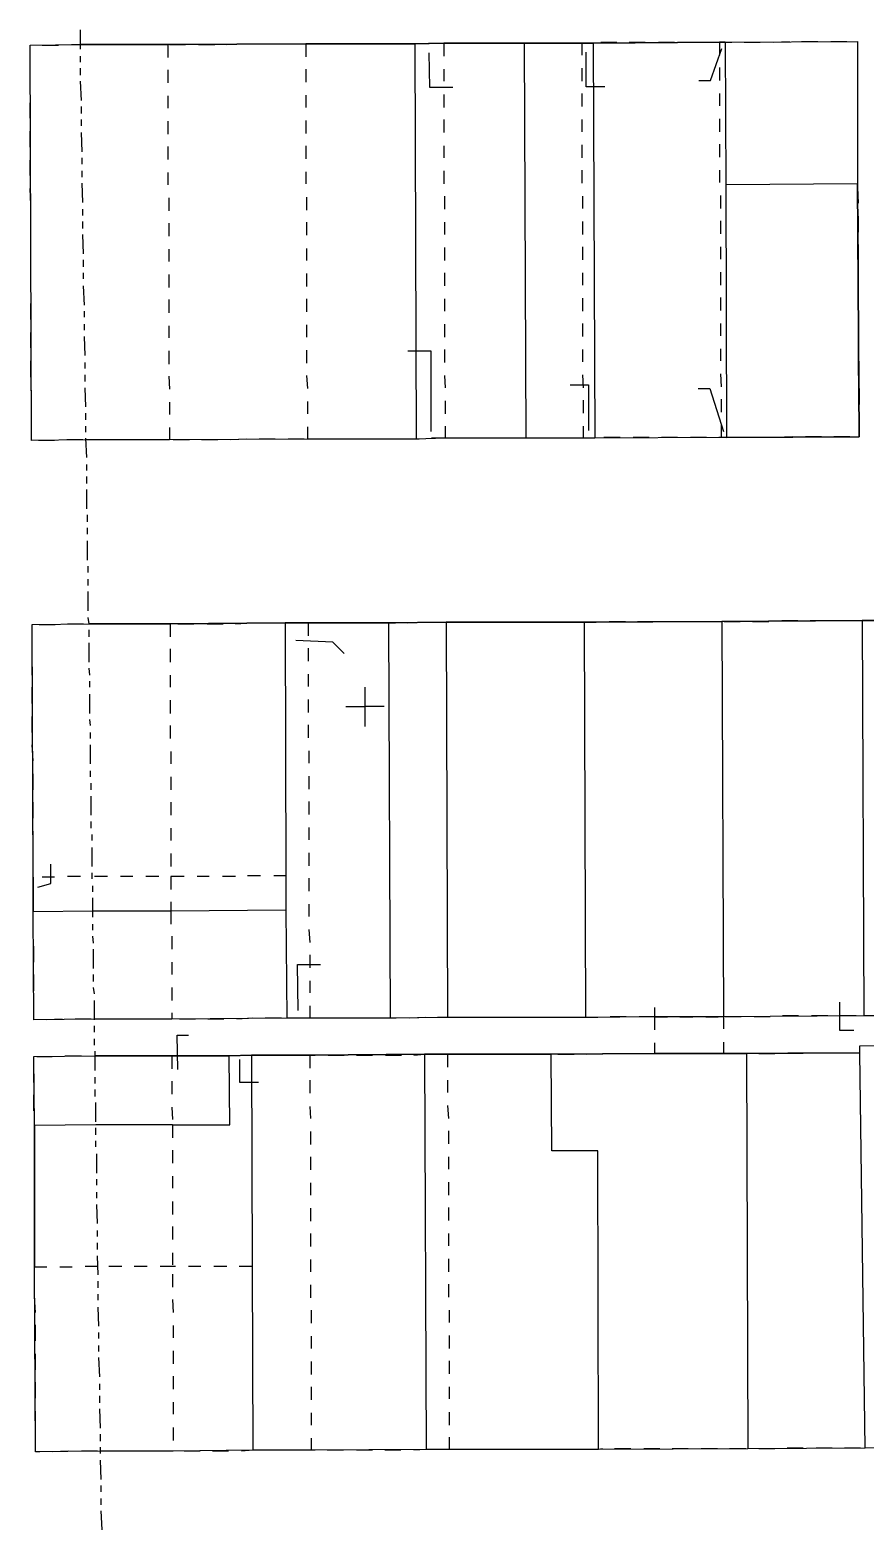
# Model space of a CAD drawing. Extents: x -8 to 2448, y 177 to 3185.
# Drawn here: x 254.4 to 516.3, y 1533.4 to 2003.3 of the extents above; entities that cross this region are included whole.
import ezdxf

# ---------------------------------------------------------------- set-up
doc = ezdxf.new("R2010")
doc.units = 0
doc.layers.add('Cadastral_Map', color=7, linetype='CONTINUOUS')

msp = doc.modelspace()

# ---------------------------------------------------------------- linework, layer by layer
at = {"layer": 'Cadastral_Map', "color": 1}
for points in [[(270.24589, 1997.2907), (270.24589, 2003.2908)], [(270.24589, 1993.2107), (270.24589, 1995.1307)], [(270.24589, 1989.1307), (270.24589, 1991.2907)], [(270.4859, 1981.2106), (270.24589, 1987.2107)], [(270.4859, 1977.1306), (270.4859, 1979.2906)], [(270.4859, 1973.2906), (270.4859, 1975.2106)], [(270.7259, 1965.1306), (270.4859, 1971.1306)], [(270.7259, 1961.2905), (270.7259, 1963.2105)], [(270.7259, 1957.2105), (270.7259, 1959.1305)], [(270.96591, 1949.2905), (270.7259, 1955.2905)], [(270.96591, 1945.2104), (270.96591, 1947.1304)], [(270.96591, 1941.1304), (270.96591, 1943.2904)], [(271.20591, 1933.2104), (270.96591, 1939.2104)], [(271.20591, 1929.1304), (271.20591, 1931.2904)], [(271.20591, 1925.2903), (271.20591, 1927.2103)], [(271.44592, 1917.1303), (271.20591, 1923.1303)], [(271.44592, 1913.2903), (271.44592, 1915.2103)], [(271.44592, 1909.2103), (271.44592, 1911.1303)], [(271.68592, 1901.2902), (271.44592, 1907.2902)], [(271.68592, 1897.2102), (271.68592, 1899.1302)], [(271.68592, 1893.1302), (271.68592, 1895.2902)], [(271.92593, 1885.2101), (271.68592, 1891.2102)], [(271.92593, 1881.1301), (271.92593, 1883.2901)], [(271.92593, 1877.2901), (271.92593, 1879.2101)], [(272.16593, 1869.37), (271.92593, 1875.3701)], [(272.16593, 1865.29), (272.16593, 1867.21)], [(272.16593, 1861.21), (272.16593, 1863.37)], [(272.16593, 1853.29), (272.16593, 1859.29)], [(272.40594, 1849.2099), (272.40594, 1851.3699)], [(272.40594, 1845.3699), (272.40594, 1847.2899)], [(272.40594, 1837.2099), (272.40594, 1843.2099)], [(272.64594, 1833.3698), (272.64594, 1835.2899)], [(272.64594, 1829.2898), (272.64594, 1831.2098)], [(272.64594, 1821.3698), (272.64594, 1827.3698)], [(272.88595, 1817.2898), (272.64594, 1819.2098)], [(272.88595, 1813.2097), (272.88595, 1815.3697)], [(272.88595, 1805.2897), (272.88595, 1811.2897)], [(273.12595, 1801.2097), (272.88595, 1803.3697)], [(273.12595, 1797.3697), (273.12595, 1799.2897)], [(273.12595, 1789.2096), (273.12595, 1795.2096)], [(273.36596, 1785.3696), (273.12595, 1787.2896)], [(273.36596, 1781.2896), (273.36596, 1783.2096)], [(273.36596, 1773.3695), (273.36596, 1779.3696)], [(273.36596, 1769.2895), (273.36596, 1771.2095)], [(273.60596, 1765.2095), (273.60596, 1767.3695)], [(273.60596, 1757.2894), (273.60596, 1763.2895)], [(273.60596, 1753.2094), (273.60596, 1755.3694)], [(273.84597, 1749.3694), (273.84597, 1751.2894)], [(273.84597, 1741.2094), (273.84597, 1747.2094)], [(273.84597, 1737.3693), (273.84597, 1739.2893)], [(274.08597, 1733.2893), (274.08597, 1735.2093)], [(274.08597, 1725.3693), (274.08597, 1731.3693)], [(274.08597, 1721.2892), (274.08597, 1723.2093)], [(274.32598, 1717.2092), (274.08597, 1719.3692)], [(274.32598, 1709.2892), (274.32598, 1715.2892)], [(274.32598, 1705.2092), (274.32598, 1707.3692)], [(274.56598, 1701.3691), (274.32598, 1703.2891)], [(274.56598, 1693.2091), (274.56598, 1699.2091)], [(274.56598, 1689.3691), (274.56598, 1691.2891)], [(274.56598, 1685.2891), (274.56598, 1687.2091)], [(274.80599, 1677.369), (274.80599, 1683.369)], [(274.80599, 1673.289), (274.80599, 1675.209)], [(274.80599, 1669.209), (274.80599, 1671.369)], [(275.046, 1661.2889), (275.046, 1667.289)], [(275.046, 1657.2089), (275.046, 1659.3689)], [(275.046, 1653.3689), (275.046, 1655.2889)], [(275.286, 1645.2088), (275.286, 1651.2089)], [(275.286, 1641.3688), (275.286, 1643.2888)], [(275.286, 1637.2888), (275.286, 1639.2088)], [(275.52601, 1629.3688), (275.286, 1635.3688)], [(275.52601, 1625.2887), (275.52601, 1627.2087)], [(275.52601, 1621.2087), (275.52601, 1623.3687)], [(275.76601, 1613.2887), (275.52601, 1619.2887)], [(275.76601, 1609.2086), (275.76601, 1611.3687)], [(275.76601, 1605.3686), (275.76601, 1607.2886)], [(276.00602, 1597.2086), (275.76601, 1603.2086)], [(276.00602, 1593.3686), (276.00602, 1595.2886)], [(276.00602, 1589.2885), (276.00602, 1591.2085)], [(276.24602, 1581.3685), (276.00602, 1587.3685)], [(276.24602, 1577.2885), (276.24602, 1579.2085)], [(276.24602, 1573.2084), (276.24602, 1575.3685)], [(276.48603, 1565.2884), (276.24602, 1571.2884)], [(276.48603, 1561.2084), (276.48603, 1563.3684)], [(276.48603, 1557.3684), (276.48603, 1559.2884)], [(276.72603, 1549.2083), (276.48603, 1555.2084)], [(276.72603, 1545.3683), (276.72603, 1547.2883)], [(276.72603, 1541.2883), (276.72603, 1543.2083)], [(276.96604, 1533.3682), (276.72603, 1539.3683)]]:
    msp.add_lwpolyline(points, dxfattribs=at)
at = {"layer": 'Cadastral_Map', "color": 7}
for points in [[(271.92593, 1874.8901), (254.88556, 1874.6501), (254.40555, 1998.4907), (270.24589, 1998.7307)], [(271.92593, 1874.8901), (254.88556, 1874.6501), (254.40555, 1998.4907), (270.24589, 1998.7307)], [(270.24589, 1998.7307), (297.60649, 1998.7307), (340.80743, 1998.9707), (374.88817, 1998.9707), (384.00837, 1999.2107), (409.20892, 1999.2107), (427.20931, 1999.2107), (430.80939, 1999.2107), (470.41025, 1999.4507), (472.09029, 1999.4507), (513.6112, 1999.6907), (513.6112, 1955.0505), (514.09121, 1875.8501), (472.5703, 1875.6101), (470.89026, 1875.6101), (431.2894, 1875.3701), (427.68932, 1875.3701), (409.68893, 1875.3701), (384.48838, 1875.3701), (375.36818, 1875.1301), (341.28744, 1875.1301), (298.0865, 1874.8901), (271.92593, 1874.8901)], [(297.60649, 1998.7307), (270.24589, 1998.7307)], [(340.80743, 1998.9707), (297.60649, 1998.7307)], [(297.60649, 1998.7307), (297.60649, 1994.6507)], [(374.88817, 1998.9707), (340.80743, 1998.9707)], [(340.80743, 1998.9707), (340.80743, 1994.8907)], [(384.00837, 1999.2107), (374.88817, 1998.9707)], [(374.88817, 1998.9707), (375.36818, 1875.1301)], [(384.00837, 1999.2107), (384.00837, 1995.1307)], [(409.20892, 1999.2107), (384.00837, 1999.2107)], [(409.20892, 1999.2107), (409.68893, 1875.3701)], [(427.20931, 1999.2107), (409.20892, 1999.2107)], [(470.41025, 1999.4507), (430.80939, 1999.2107), (427.20931, 1999.2107)], [(427.20931, 1999.2107), (427.20931, 1995.3707)], [(430.80939, 1999.2107), (431.2894, 1875.3701)], [(463.93011, 1987.4507), (467.53019, 1987.4507), (471.13027, 1997.5307)], [(472.09029, 1999.4507), (470.41025, 1999.4507)], [(470.41025, 1999.4507), (470.41025, 1995.3707)], [(472.09029, 1999.4507), (513.6112, 1999.6907), (513.6112, 1955.0505)], [(472.09029, 1999.4507), (472.3303, 1954.8105)], [(386.88843, 1985.2907), (379.68828, 1985.2907), (379.44827, 1996.0907)], [(434.40947, 1985.5307), (428.64934, 1985.5307), (428.64934, 1996.3307)], [(297.60649, 1990.8107), (297.60649, 1986.7307)], [(340.80743, 1991.0507), (340.80743, 1986.9707)], [(384.00837, 1991.0507), (384.00837, 1987.2107)], [(427.20931, 1991.2907), (427.20931, 1987.2107)], [(470.41025, 1991.5307), (470.41025, 1987.4507)], [(384.00837, 1983.1306), (384.00837, 1979.0506)], [(427.20931, 1983.3707), (427.20931, 1979.2906)], [(470.41025, 1983.3707), (470.41025, 1979.5306)], [(297.60649, 1982.6506), (297.60649, 1978.8106)], [(340.80743, 1982.8906), (340.80743, 1979.0506)], [(297.60649, 1974.7306), (297.60649, 1970.6506)], [(340.80743, 1974.9706), (340.80743, 1970.8906)], [(384.00837, 1975.2106), (384.00837, 1971.1306)], [(427.20931, 1975.2106), (427.20931, 1971.3706)], [(470.41025, 1975.4506), (470.41025, 1971.3706)], [(297.60649, 1966.8106), (297.60649, 1962.7305)], [(340.80743, 1967.0506), (340.80743, 1962.9705)], [(384.00837, 1967.0506), (384.00837, 1963.2105)], [(427.20931, 1967.2906), (427.20931, 1963.2105)], [(470.41025, 1967.5306), (470.41025, 1963.4505)], [(297.60649, 1958.6505), (297.60649, 1954.8105)], [(340.80743, 1958.8905), (340.80743, 1955.0505)], [(384.00837, 1959.1305), (384.00837, 1955.0505)], [(427.20931, 1959.3705), (427.20931, 1955.2905)], [(470.41025, 1959.3705), (470.41025, 1955.5305)], [(513.6112, 1955.0505), (472.3303, 1954.8105)], [(472.5703, 1875.6101), (514.09121, 1875.8501), (513.6112, 1955.0505)], [(297.84649, 1950.7305), (297.84649, 1946.6504)], [(341.04743, 1950.9705), (341.04743, 1946.8904)], [(384.24838, 1951.2105), (384.24838, 1947.1304)], [(427.44932, 1951.2105), (427.44932, 1947.3704)], [(470.65026, 1951.4505), (470.65026, 1947.3704)], [(472.3303, 1954.8105), (472.5703, 1875.6101)], [(297.84649, 1942.8104), (297.84649, 1938.7304)], [(341.04743, 1943.0504), (341.04743, 1938.9704)], [(384.24838, 1943.0504), (384.24838, 1939.2104)], [(427.44932, 1943.2904), (427.44932, 1939.2104)], [(470.65026, 1943.5304), (470.65026, 1939.4504)], [(297.84649, 1934.6504), (297.84649, 1930.8104)], [(341.04743, 1934.8904), (341.04743, 1931.0504)], [(384.24838, 1935.1304), (384.24838, 1931.0504)], [(427.44932, 1935.3704), (427.44932, 1931.2904)], [(470.65026, 1935.3704), (470.65026, 1931.5304)], [(297.84649, 1926.7303), (297.84649, 1922.6503)], [(341.04743, 1926.9703), (341.04743, 1922.8903)], [(384.24838, 1927.2103), (384.24838, 1923.1303)], [(427.44932, 1927.2103), (427.44932, 1923.3703)], [(470.65026, 1927.4504), (470.65026, 1923.3703)], [(297.84649, 1918.8103), (297.84649, 1914.7303)], [(341.04743, 1919.0503), (341.04743, 1914.9703)], [(384.24838, 1919.0503), (384.24838, 1915.2103)], [(427.44932, 1919.2903), (427.44932, 1915.2103)], [(470.65026, 1919.5303), (470.65026, 1915.4503)], [(297.84649, 1910.6503), (297.84649, 1906.8102)], [(341.04743, 1910.8903), (341.04743, 1907.0502)], [(384.24838, 1911.1303), (384.24838, 1907.0502)], [(427.44932, 1911.3703), (427.44932, 1907.2902)], [(470.65026, 1911.3703), (470.65026, 1907.5302)], [(384.24838, 1903.2102), (384.24838, 1899.1302)], [(427.44932, 1903.2102), (427.44932, 1899.3702)], [(470.65026, 1903.4502), (470.65026, 1899.6102)], [(297.84649, 1902.7302), (297.84649, 1898.6502)], [(341.04743, 1902.9702), (341.04743, 1898.8902)], [(372.72812, 1902.7302), (379.92828, 1902.7302), (379.92828, 1877.5301)], [(297.84649, 1894.8102), (298.0865, 1890.7302)], [(341.04743, 1895.0502), (341.28744, 1890.9702)], [(384.24838, 1895.0502), (384.48838, 1891.2102)], [(427.44932, 1895.2902), (427.68932, 1891.2102)], [(470.65026, 1895.5302), (470.89026, 1891.4502)], [(423.60923, 1892.1702), (429.36936, 1892.1702), (429.36936, 1877.7701)], [(463.69011, 1890.9702), (467.29019, 1890.9702), (471.61028, 1877.5301)], [(298.0865, 1886.6501), (298.0865, 1882.8101)], [(341.28744, 1886.8901), (341.28744, 1883.0501)], [(384.48838, 1887.1301), (384.48838, 1883.0501)], [(427.68932, 1887.3701), (427.68932, 1883.2901)], [(470.89026, 1887.6101), (470.89026, 1883.5301)], [(298.0865, 1878.7301), (298.0865, 1874.8901), (271.92593, 1874.8901)], [(341.28744, 1875.1301), (298.0865, 1874.8901)], [(341.28744, 1878.9701), (341.28744, 1875.1301)], [(375.36818, 1875.1301), (341.28744, 1875.1301)], [(384.48838, 1875.3701), (375.36818, 1875.1301)], [(384.48838, 1879.2101), (384.48838, 1875.3701)], [(427.68932, 1875.3701), (409.68893, 1875.3701), (384.48838, 1875.3701)], [(427.68932, 1879.2101), (427.68932, 1875.3701)], [(431.2894, 1875.3701), (427.68932, 1875.3701)], [(470.89026, 1875.6101), (431.2894, 1875.3701)], [(470.89026, 1879.4501), (470.89026, 1875.6101)], [(472.5703, 1875.6101), (470.89026, 1875.6101)], [(255.36557, 1737.8493), (255.12556, 1817.0498), (272.88595, 1817.2898)], [(274.56598, 1693.4491), (255.60557, 1693.2091), (255.36557, 1727.0493), (255.36557, 1737.8493), (255.12556, 1817.0498), (272.88595, 1817.2898)], [(272.88595, 1817.2898), (298.3265, 1817.2898), (334.32729, 1817.5298), (341.52744, 1817.5298), (366.72799, 1817.5298), (384.72839, 1817.7698), (427.92933, 1817.7698), (471.13027, 1818.0098), (515.05123, 1818.2498), (543.85185, 1818.2498)], [(298.3265, 1817.2898), (272.88595, 1817.2898)], [(334.32729, 1817.5298), (298.3265, 1817.2898)], [(298.3265, 1817.2898), (298.3265, 1813.2097)], [(341.52744, 1817.5298), (334.32729, 1817.5298)], [(334.32729, 1817.5298), (334.56729, 1738.3293)], [(341.52744, 1817.5298), (341.52744, 1813.4497)], [(366.72799, 1817.5298), (341.52744, 1817.5298)], [(384.72839, 1817.7698), (366.72799, 1817.5298)], [(366.72799, 1817.5298), (367.208, 1693.6891)], [(384.72839, 1817.7698), (385.2084, 1693.9291)], [(427.92933, 1817.7698), (384.72839, 1817.7698)], [(427.92933, 1817.7698), (428.40934, 1693.9291), (385.2084, 1693.9291)], [(543.85185, 1818.2498), (515.05123, 1818.2498), (471.13027, 1818.0098), (427.92933, 1817.7698)], [(471.13027, 1818.0098), (471.61028, 1694.1691)], [(515.05123, 1818.2498), (515.53124, 1694.4091)], [(298.3265, 1809.3697), (298.3265, 1805.2897)], [(352.80769, 1807.9297), (349.20761, 1811.5297), (337.68736, 1812.0097)], [(341.52744, 1809.6097), (341.52744, 1805.5297)], [(298.3265, 1801.2097), (298.3265, 1797.3697)], [(341.52744, 1801.4497), (341.52744, 1797.6097)], [(359.28783, 1797.3697), (359.28783, 1785.1296)], [(298.3265, 1793.2896), (298.3265, 1789.2096)], [(341.52744, 1793.5296), (341.52744, 1789.4496)], [(353.2877, 1791.3696), (359.28783, 1791.3696)], [(365.28796, 1791.3696), (359.28783, 1791.3696)], [(298.3265, 1785.3696), (298.3265, 1781.2896)], [(341.52744, 1785.6096), (341.52744, 1781.5296)], [(298.56651, 1777.2095), (298.56651, 1773.3695)], [(341.76745, 1777.4495), (341.76745, 1773.6095)], [(298.56651, 1769.2895), (298.56651, 1765.2095)], [(341.76745, 1769.5295), (341.76745, 1765.4495)], [(298.56651, 1761.3695), (298.56651, 1757.2894)], [(341.76745, 1761.6095), (341.76745, 1757.5294)], [(298.56651, 1753.2094), (298.56651, 1749.3694)], [(341.76745, 1753.4494), (341.76745, 1749.6094)], [(298.56651, 1745.2894), (298.56651, 1741.2094)], [(341.76745, 1745.5294), (341.76745, 1741.4494)], [(256.8056, 1734.7293), (260.88569, 1735.9293), (260.88569, 1741.9294)], [(255.36557, 1737.8493), (255.36557, 1727.0493)], [(262.08571, 1737.8493), (258.24563, 1737.8493)], [(270.24589, 1738.0893), (266.1658, 1738.0893)], [(278.64607, 1738.0893), (274.56598, 1738.0893)], [(286.56625, 1738.0893), (282.72616, 1738.0893)], [(294.72642, 1738.0893), (290.64634, 1738.0893)], [(298.56651, 1738.0893), (298.56651, 1734.0093)], [(302.6466, 1738.0893), (298.56651, 1738.0893)], [(310.56677, 1738.0893), (306.72669, 1738.0893)], [(318.72695, 1738.0893), (314.64686, 1738.0893)], [(326.64712, 1738.3293), (322.56703, 1738.3293)], [(334.56729, 1738.3293), (330.72721, 1738.3293)], [(334.56729, 1738.3293), (334.56729, 1727.5293)], [(341.76745, 1737.6093), (341.76745, 1733.5293)], [(298.56651, 1730.1693), (298.56651, 1727.2893)], [(341.76745, 1729.4493), (341.76745, 1725.6093)], [(274.08597, 1727.2893), (255.36557, 1727.0493)], [(274.56598, 1693.4491), (255.60557, 1693.2091), (255.36557, 1727.0493)], [(298.56651, 1727.2893), (274.08597, 1727.2893)], [(334.56729, 1727.5293), (298.56651, 1727.2893)], [(298.56651, 1727.2893), (298.56651, 1723.2093)], [(334.56729, 1727.5293), (334.8073, 1693.6891)], [(341.76745, 1721.5292), (342.00745, 1717.4492)], [(298.80651, 1719.3692), (298.80651, 1715.2892)], [(298.80651, 1711.2092), (298.80651, 1707.3692)], [(342.00745, 1713.6092), (342.00745, 1709.5292)], [(338.40738, 1696.0891), (338.16737, 1710.4892), (345.36753, 1710.4892)], [(298.80651, 1703.2891), (298.80651, 1699.2091)], [(342.00745, 1705.4492), (342.00745, 1701.6091)], [(342.00745, 1697.5291), (342.00745, 1693.6891), (334.8073, 1693.6891)], [(450.00981, 1697.0491), (450.00981, 1694.1691)], [(512.41117, 1689.8491), (508.09107, 1689.8491), (508.09107, 1698.7291)], [(544.33186, 1694.4091), (515.53124, 1694.4091), (471.61028, 1694.1691), (450.00981, 1694.1691), (428.40934, 1693.9291), (385.2084, 1693.9291), (367.208, 1693.6891), (342.00745, 1693.6891), (334.8073, 1693.6891), (298.80651, 1693.4491), (274.56598, 1693.4491)], [(298.80651, 1693.4491), (274.56598, 1693.4491)], [(298.80651, 1695.3691), (298.80651, 1693.4491)], [(334.8073, 1693.6891), (298.80651, 1693.4491)], [(367.208, 1693.6891), (342.00745, 1693.6891)], [(385.2084, 1693.9291), (367.208, 1693.6891)], [(450.00981, 1694.1691), (428.40934, 1693.9291)], [(450.00981, 1694.1691), (454.0899, 1694.1691)], [(450.00981, 1694.1691), (450.00981, 1690.0891)], [(457.92998, 1694.1691), (462.01007, 1694.1691)], [(466.09016, 1694.1691), (469.93024, 1694.1691)], [(515.53124, 1694.4091), (471.61028, 1694.1691)], [(471.61028, 1694.1691), (471.61028, 1690.3291)], [(544.33186, 1694.4091), (515.53124, 1694.4091)], [(300.72656, 1677.609), (300.48655, 1688.4091), (304.08663, 1688.4091)], [(274.80599, 1681.929), (298.80651, 1681.929), (316.80691, 1681.929), (323.76706, 1682.169), (342.00745, 1682.169), (378.00824, 1682.409), (385.2084, 1682.409), (417.6091, 1682.409), (450.00981, 1682.649), (471.61028, 1682.649), (478.81044, 1682.649), (514.33121, 1682.889), (514.33121, 1685.049), (600.9731, 1685.2891)], [(378.00824, 1682.409), (342.00745, 1682.169)], [(385.2084, 1682.409), (378.00824, 1682.409)], [(378.00824, 1682.409), (378.48825, 1558.5684)], [(385.2084, 1682.409), (385.2084, 1678.329)], [(417.6091, 1682.409), (385.2084, 1682.409)], [(450.00981, 1682.649), (417.6091, 1682.409)], [(432.48943, 1558.5684), (432.24942, 1652.1689), (417.84911, 1652.1689), (417.6091, 1682.409)], [(450.00981, 1686.0091), (450.00981, 1682.649)], [(471.61028, 1682.649), (450.00981, 1682.649)], [(471.61028, 1686.2491), (471.61028, 1682.649)], [(514.33121, 1682.889), (478.81044, 1682.649), (471.61028, 1682.649)], [(478.81044, 1682.649), (479.29045, 1558.8084)], [(514.33121, 1682.889), (514.33121, 1685.049), (600.9731, 1685.2891)], [(516.01125, 1559.0484), (514.33121, 1682.889)], [(255.84558, 1660.0889), (255.60557, 1681.689), (274.80599, 1681.929)], [(276.48603, 1558.0884), (256.08558, 1557.8484), (255.84558, 1615.6887), (255.84558, 1660.0889), (255.60557, 1681.689), (274.80599, 1681.929)], [(298.80651, 1681.929), (274.80599, 1681.929)], [(342.00745, 1682.169), (323.76706, 1682.169), (316.80691, 1681.929), (298.80651, 1681.929)], [(298.80651, 1681.929), (298.80651, 1677.849)], [(299.04652, 1660.3289), (317.04691, 1660.3289), (316.80691, 1681.929)], [(325.9271, 1673.529), (320.16698, 1673.529), (320.16698, 1680.729)], [(323.76706, 1682.169), (324.00706, 1615.9287)], [(342.00745, 1682.169), (342.00745, 1678.089)], [(298.80651, 1674.009), (298.80651, 1669.929)], [(342.00745, 1674.249), (342.00745, 1670.169)], [(385.2084, 1674.249), (385.2084, 1670.409)], [(298.80651, 1665.8489), (299.04652, 1662.0089)], [(342.00745, 1666.0889), (342.24746, 1662.2489)], [(385.2084, 1666.3289), (385.4484, 1662.2489)], [(275.046, 1660.3289), (255.84558, 1660.0889)], [(255.84558, 1660.0889), (255.84558, 1615.6887)], [(299.04652, 1660.3289), (275.046, 1660.3289)], [(299.04652, 1660.3289), (299.04652, 1656.2489)], [(342.24746, 1658.1689), (342.24746, 1654.0889)], [(385.4484, 1658.4089), (385.4484, 1654.3289)], [(299.04652, 1652.4089), (299.04652, 1648.3289)], [(342.24746, 1650.2489), (342.24746, 1646.1688)], [(385.4484, 1650.2489), (385.4484, 1646.4088)], [(299.04652, 1644.2488), (299.04652, 1640.4088)], [(342.24746, 1642.0888), (342.24746, 1638.2488)], [(385.4484, 1642.3288), (385.4484, 1638.2488)], [(299.04652, 1636.3288), (299.04652, 1632.2488)], [(342.24746, 1634.1688), (342.24746, 1630.0888)], [(385.4484, 1634.4088), (385.4484, 1630.3288)], [(299.04652, 1628.4087), (299.04652, 1624.3287)], [(342.24746, 1626.2487), (342.24746, 1622.1687)], [(385.4484, 1626.2487), (385.4484, 1622.4087)], [(299.04652, 1620.2487), (299.04652, 1616.4087)], [(342.24746, 1618.0887), (342.24746, 1614.2487)], [(385.4484, 1618.3287), (385.4484, 1614.2487)], [(276.48603, 1558.0884), (256.08558, 1557.8484), (255.84558, 1615.6887)], [(259.68566, 1615.6887), (255.84558, 1615.6887)], [(267.60583, 1615.6887), (263.76575, 1615.6887)], [(275.76601, 1615.9287), (271.68592, 1615.9287)], [(283.20617, 1615.9287), (279.12608, 1615.9287)], [(291.12635, 1615.9287), (287.04626, 1615.9287)], [(299.04652, 1615.9287), (295.20643, 1615.9287)], [(300.00654, 1615.9287), (299.04652, 1615.9287)], [(299.04652, 1613.5287), (299.04652, 1609.4486)], [(307.92671, 1615.9287), (304.08663, 1615.9287)], [(316.08689, 1615.9287), (312.0068, 1615.9287)], [(324.00706, 1615.9287), (319.92697, 1615.9287)], [(324.00706, 1615.9287), (324.24707, 1558.3284)], [(342.24746, 1610.1686), (342.24746, 1606.0886)], [(385.4484, 1610.4086), (385.4484, 1606.3286)], [(299.04652, 1605.6086), (299.28652, 1601.5286)], [(342.48747, 1602.2486), (342.48747, 1598.1686)], [(385.68841, 1602.2486), (385.68841, 1598.4086)], [(299.28652, 1597.4486), (299.28652, 1593.6086)], [(342.48747, 1594.0886), (342.48747, 1590.2485)], [(385.68841, 1594.3286), (385.68841, 1590.2485)], [(299.28652, 1589.5285), (299.28652, 1585.4485)], [(342.48747, 1586.1685), (342.48747, 1582.0885)], [(385.68841, 1586.4085), (385.68841, 1582.3285)], [(299.28652, 1581.6085), (299.28652, 1577.5285)], [(342.48747, 1578.2485), (342.48747, 1574.1684)], [(385.68841, 1578.2485), (385.68841, 1574.4085)], [(299.28652, 1573.4485), (299.28652, 1569.6084)], [(342.48747, 1570.0884), (342.48747, 1566.2484)], [(385.68841, 1570.3284), (385.68841, 1566.2484)], [(299.28652, 1565.5284), (299.28652, 1561.4484)], [(342.48747, 1562.1684), (342.48747, 1558.3284)], [(385.68841, 1562.4084), (385.68841, 1558.5684), (378.48825, 1558.5684)], [(548.89196, 1559.2884), (516.01125, 1559.0484), (479.29045, 1558.8084), (432.48943, 1558.5684), (385.68841, 1558.5684), (378.48825, 1558.5684), (342.48747, 1558.3284), (324.24707, 1558.3284), (299.28652, 1558.0884), (276.48603, 1558.0884)], [(299.28652, 1558.0884), (276.48603, 1558.0884)], [(342.48747, 1558.3284), (324.24707, 1558.3284), (299.28652, 1558.0884)], [(378.48825, 1558.5684), (342.48747, 1558.3284)], [(432.48943, 1558.5684), (385.68841, 1558.5684)], [(479.29045, 1558.8084), (432.48943, 1558.5684)], [(516.01125, 1559.0484), (479.29045, 1558.8084)], [(548.89196, 1559.2884), (516.01125, 1559.0484)]]:
    msp.add_lwpolyline(points, dxfattribs=at)
at = {"layer": 'Cadastral_Map', "color": 2}
for points in [[(254.40555, 1993.6907), (254.40555, 1998.4907), (254.40555, 1998.4907)], [(258.24563, 1998.4907), (263.28574, 1998.4907)], [(267.36583, 1998.7307), (270.24589, 1998.7307)], [(271.20591, 1998.7307), (276.24602, 1998.7307)], [(280.08611, 1998.7307), (285.12622, 1998.7307)], [(289.2063, 1998.7307), (294.24641, 1998.7307)], [(298.0865, 1998.7307), (303.12661, 1998.7307)], [(307.2067, 1998.7307), (312.24681, 1998.7307)], [(316.08689, 1998.7307), (321.127, 1998.9707)], [(325.20709, 1998.9707), (330.2472, 1998.9707)], [(334.08728, 1998.9707), (339.12739, 1998.9707)], [(343.20748, 1998.9707), (348.24759, 1998.9707)], [(352.08767, 1998.9707), (357.12778, 1998.9707)], [(361.20787, 1998.9707), (366.24798, 1998.9707)], [(370.08807, 1998.9707), (374.88817, 1998.9707), (375.12818, 1998.9707)], [(379.20827, 1999.2107), (384.00837, 1999.2107), (384.24838, 1999.2107)], [(388.08846, 1999.2107), (393.12857, 1999.2107)], [(397.20866, 1999.2107), (402.24877, 1999.2107)], [(406.08885, 1999.2107), (409.20892, 1999.2107), (411.12896, 1999.2107)], [(415.20905, 1999.2107), (420.24916, 1999.2107)], [(424.08924, 1999.2107), (427.20931, 1999.2107), (429.12935, 1999.2107)], [(433.20944, 1999.4507), (438.24955, 1999.4507)], [(442.08964, 1999.4507), (447.12975, 1999.4507)], [(451.20984, 1999.4507), (456.24994, 1999.4507)], [(460.09003, 1999.4507), (465.13014, 1999.4507)], [(469.21023, 1999.4507), (470.41025, 1999.4507), (472.09029, 1999.4507), (474.25034, 1999.4507)], [(478.09042, 1999.4507), (483.13053, 1999.4507)], [(487.21062, 1999.4507), (492.25073, 1999.6907)], [(496.09081, 1999.6907), (501.13092, 1999.6907)], [(505.21101, 1999.6907), (510.25112, 1999.6907)], [(513.6112, 1998.9707), (513.6112, 1993.9307)], [(254.40555, 1984.5707), (254.40555, 1989.6107)], [(513.6112, 1990.0907), (513.6112, 1985.0507)], [(254.40555, 1975.6906), (254.40555, 1980.4906)], [(513.6112, 1980.9706), (513.6112, 1975.9306)], [(254.40555, 1966.5706), (254.40555, 1971.6106)], [(513.6112, 1972.0906), (513.6112, 1967.0506)], [(254.40555, 1957.6905), (254.40555, 1962.4905)], [(513.6112, 1962.9705), (513.6112, 1957.9305)], [(254.64555, 1948.5705), (254.40555, 1953.6105)], [(513.6112, 1954.0905), (513.8512, 1949.0505)], [(254.64555, 1939.6904), (254.64555, 1944.4904)], [(513.8512, 1944.9704), (513.8512, 1939.9304)], [(513.8512, 1936.0904), (513.8512, 1931.0504)], [(254.64555, 1930.5704), (254.64555, 1935.6104)], [(513.8512, 1926.9703), (513.8512, 1921.9303)], [(254.64555, 1921.6903), (254.64555, 1926.4903)], [(254.64555, 1912.5703), (254.64555, 1917.6103)], [(513.8512, 1918.0903), (513.8512, 1913.0503)], [(254.64555, 1903.6902), (254.64555, 1908.4902)], [(513.8512, 1908.9703), (513.8512, 1903.9302)], [(254.64555, 1894.5702), (254.64555, 1899.6102)], [(513.8512, 1900.0902), (513.8512, 1895.0502)], [(254.88556, 1885.6901), (254.88556, 1890.4902)], [(514.09121, 1890.9702), (514.09121, 1885.9301)], [(254.88556, 1876.5701), (254.88556, 1881.6101)], [(514.09121, 1882.0901), (514.09121, 1877.0501)], [(322.32703, 1875.1301), (317.28692, 1874.8901)], [(331.20722, 1875.1301), (326.16711, 1875.1301)], [(340.32742, 1875.1301), (335.28731, 1875.1301)], [(349.20761, 1875.1301), (344.1675, 1875.1301)], [(358.32781, 1875.1301), (353.2877, 1875.1301)], [(367.208, 1875.1301), (362.16789, 1875.1301)], [(376.3282, 1875.1301), (375.36818, 1875.1301), (371.28809, 1875.1301)], [(385.2084, 1875.3701), (384.48838, 1875.3701), (380.16829, 1875.3701)], [(394.3286, 1875.3701), (389.28849, 1875.3701)], [(403.20879, 1875.3701), (398.16868, 1875.3701)], [(412.32899, 1875.3701), (409.68893, 1875.3701), (407.28888, 1875.3701)], [(421.20918, 1875.3701), (416.16907, 1875.3701)], [(430.32938, 1875.3701), (427.68932, 1875.3701), (425.28927, 1875.3701)], [(439.20957, 1875.6101), (434.16946, 1875.6101)], [(448.32977, 1875.6101), (443.28966, 1875.6101)], [(457.20997, 1875.6101), (452.16986, 1875.6101)], [(466.33016, 1875.6101), (461.29005, 1875.6101)], [(475.21036, 1875.6101), (472.5703, 1875.6101), (470.89026, 1875.6101), (470.17025, 1875.6101)], [(484.33056, 1875.6101), (479.29045, 1875.6101)], [(493.21075, 1875.8501), (488.17064, 1875.6101)], [(502.33095, 1875.8501), (497.29084, 1875.8501)], [(511.21114, 1875.8501), (506.17103, 1875.8501)], [(262.08571, 1874.6501), (257.0456, 1874.6501)], [(270.96591, 1874.8901), (265.9258, 1874.8901)], [(277.20604, 1874.8901), (272.16593, 1874.8901)], [(286.32624, 1874.8901), (281.28613, 1874.8901)], [(295.20643, 1874.8901), (290.16632, 1874.8901)], [(304.32663, 1874.8901), (299.28652, 1874.8901)], [(313.20683, 1874.8901), (308.16672, 1874.8901)], [(255.12556, 1810.3297), (255.12556, 1815.3697)], [(257.28561, 1817.0498), (262.32572, 1817.0498)], [(266.1658, 1817.2898), (271.20591, 1817.2898)], [(273.84597, 1817.2898), (278.88608, 1817.2898)], [(282.72616, 1817.2898), (287.76627, 1817.2898)], [(291.84636, 1817.2898), (296.88647, 1817.2898)], [(300.72656, 1817.2898), (305.76667, 1817.2898)], [(309.84675, 1817.2898), (314.88686, 1817.2898)], [(318.72695, 1817.2898), (323.76706, 1817.5298)], [(327.84715, 1817.5298), (332.88726, 1817.5298)], [(336.72734, 1817.5298), (341.52744, 1817.5298), (341.76745, 1817.5298)], [(345.84754, 1817.5298), (350.88765, 1817.5298)], [(354.72773, 1817.5298), (359.76784, 1817.5298)], [(363.84793, 1817.5298), (366.72799, 1817.5298), (368.88804, 1817.5298)], [(372.72812, 1817.5298), (377.76823, 1817.7698)], [(381.84832, 1817.7698), (384.72839, 1817.7698), (386.88843, 1817.7698)], [(390.72852, 1817.7698), (395.76863, 1817.7698)], [(399.84872, 1817.7698), (404.88883, 1817.7698)], [(408.72891, 1817.7698), (413.76902, 1817.7698)], [(417.84911, 1817.7698), (422.88922, 1817.7698)], [(426.7293, 1817.7698), (427.92933, 1817.7698), (431.76941, 1817.7698)], [(435.8495, 1818.0098), (440.88961, 1818.0098)], [(444.72969, 1818.0098), (449.7698, 1818.0098)], [(453.84989, 1818.0098), (458.89, 1818.0098)], [(462.73009, 1818.0098), (467.7702, 1818.0098)], [(471.85028, 1818.0098), (476.89039, 1818.0098)], [(480.73048, 1818.0098), (485.77059, 1818.0098)], [(489.85068, 1818.2498), (494.89079, 1818.2498)], [(498.73087, 1818.2498), (503.77098, 1818.2498)], [(507.85107, 1818.2498), (512.89118, 1818.2498)], [(255.12556, 1801.2097), (255.12556, 1806.2497)], [(255.12556, 1792.3296), (255.12556, 1797.3697)], [(255.12556, 1783.2096), (255.12556, 1788.2496)], [(255.36557, 1774.3295), (255.12556, 1779.3696)], [(255.36557, 1765.2095), (255.36557, 1770.2495)], [(255.36557, 1756.3294), (255.36557, 1761.3695)], [(255.36557, 1747.2094), (255.36557, 1752.2494)], [(255.36557, 1738.3293), (255.36557, 1743.3694)], [(255.36557, 1729.2093), (255.36557, 1734.2493)], [(255.36557, 1720.3292), (255.36557, 1725.3693)], [(255.60557, 1711.2092), (255.60557, 1716.2492)], [(255.60557, 1702.3291), (255.60557, 1707.3692)], [(255.60557, 1693.2091), (255.60557, 1698.2491)], [(264.48577, 1693.4491), (259.68566, 1693.2091)], [(273.60596, 1693.4491), (268.56585, 1693.4491)], [(279.12608, 1693.4491), (274.56598, 1693.4491)], [(288.24628, 1693.4491), (283.20617, 1693.4491)], [(297.12648, 1693.4491), (292.08637, 1693.4491)], [(306.24668, 1693.4491), (301.20657, 1693.4491)], [(315.12687, 1693.4491), (310.08676, 1693.4491)], [(324.24707, 1693.6891), (319.20696, 1693.4491)], [(333.12726, 1693.6891), (328.08715, 1693.6891)], [(342.24746, 1693.6891), (342.00745, 1693.6891), (337.20735, 1693.6891)], [(351.12765, 1693.6891), (346.08754, 1693.6891)], [(360.24785, 1693.6891), (355.20774, 1693.6891)], [(369.12805, 1693.6891), (367.208, 1693.6891), (364.08794, 1693.6891)], [(378.24824, 1693.9291), (373.20813, 1693.6891)], [(387.12844, 1693.9291), (385.2084, 1693.9291), (382.08833, 1693.9291)], [(396.24864, 1693.9291), (391.20853, 1693.9291)], [(405.12883, 1693.9291), (400.08872, 1693.9291)], [(414.24903, 1693.9291), (409.20892, 1693.9291)], [(423.12922, 1693.9291), (418.08911, 1693.9291)], [(432.24942, 1693.9291), (428.40934, 1693.9291), (427.20931, 1693.9291)], [(441.12962, 1694.1691), (436.08951, 1694.1691)], [(450.24981, 1694.1691), (450.00981, 1694.1691), (445.2097, 1694.1691)], [(459.13001, 1694.1691), (454.0899, 1694.1691)], [(468.25021, 1694.1691), (463.2101, 1694.1691)], [(477.1304, 1694.1691), (472.09029, 1694.1691)], [(486.2506, 1694.1691), (481.21049, 1694.1691)], [(495.13079, 1694.4091), (490.09068, 1694.4091)], [(504.25099, 1694.4091), (499.21088, 1694.4091)], [(513.13118, 1694.4091), (508.09107, 1694.4091)], [(374.64817, 1682.169), (378.00824, 1682.409), (379.68828, 1682.409)], [(383.76837, 1682.409), (385.2084, 1682.409), (388.80848, 1682.409)], [(392.64856, 1682.409), (397.68867, 1682.409)], [(401.76876, 1682.409), (406.80887, 1682.409)], [(410.64895, 1682.409), (415.68906, 1682.409)], [(419.76915, 1682.409), (424.80926, 1682.409)], [(428.64934, 1682.409), (433.68945, 1682.649)], [(437.76954, 1682.649), (442.80965, 1682.649)], [(446.64974, 1682.649), (450.00981, 1682.649), (451.68985, 1682.649)], [(455.76993, 1682.649), (460.81004, 1682.649)], [(464.65013, 1682.649), (469.69024, 1682.649)], [(473.77033, 1682.649), (478.81044, 1682.649)], [(482.65052, 1682.649), (487.69063, 1682.649)], [(491.77072, 1682.889), (496.81083, 1682.889)], [(500.65091, 1682.889), (505.69102, 1682.889)], [(509.77111, 1682.889), (514.33121, 1682.889), (514.33121, 1683.129)], [(255.60557, 1673.529), (255.60557, 1678.569)], [(256.56559, 1681.689), (261.3657, 1681.689)], [(265.44579, 1681.929), (270.4859, 1681.929)], [(274.56598, 1681.929), (274.80599, 1681.929)], [(275.76601, 1681.929), (280.80612, 1681.929)], [(284.6462, 1681.929), (289.68631, 1681.929)], [(293.7664, 1681.929), (298.80651, 1681.929)], [(302.6466, 1681.929), (307.68671, 1681.929)], [(311.7668, 1681.929), (316.80691, 1681.929)], [(320.64699, 1682.169), (323.76706, 1682.169), (325.6871, 1682.169)], [(329.76719, 1682.169), (334.8073, 1682.169)], [(338.64738, 1682.169), (342.00745, 1682.169), (343.68749, 1682.169)], [(347.76758, 1682.169), (352.80769, 1682.169)], [(356.64777, 1682.169), (361.68788, 1682.169)], [(365.76797, 1682.169), (370.80808, 1682.169)], [(255.60557, 1664.6489), (255.60557, 1669.689)], [(255.84558, 1655.5289), (255.84558, 1660.0889), (255.84558, 1660.5689)], [(255.84558, 1646.6488), (255.84558, 1651.6889)], [(255.84558, 1637.5288), (255.84558, 1642.5688)], [(255.84558, 1628.6487), (255.84558, 1633.6888)], [(255.84558, 1619.5287), (255.84558, 1624.5687)], [(255.84558, 1610.6487), (255.84558, 1615.6887)], [(256.08558, 1601.5286), (255.84558, 1606.5686)], [(256.08558, 1592.6486), (256.08558, 1597.6886)], [(256.08558, 1583.5285), (256.08558, 1588.5685)], [(256.08558, 1574.6485), (256.08558, 1579.6885)], [(256.08558, 1565.5284), (256.08558, 1570.5684)], [(257.52561, 1557.8484), (256.08558, 1557.8484), (256.08558, 1561.6884)], [(266.40581, 1558.0884), (261.6057, 1557.8484)], [(275.52601, 1558.0884), (270.4859, 1558.0884)], [(280.56612, 1558.0884), (276.48603, 1558.0884)], [(289.68631, 1558.0884), (284.6462, 1558.0884)], [(298.56651, 1558.0884), (293.5264, 1558.0884)], [(307.68671, 1558.0884), (302.6466, 1558.0884)], [(316.5669, 1558.0884), (311.52679, 1558.0884)], [(325.6871, 1558.3284), (324.24707, 1558.3284), (320.64699, 1558.0884)], [(334.56729, 1558.3284), (329.52718, 1558.3284)], [(343.68749, 1558.3284), (342.48747, 1558.3284), (338.64738, 1558.3284)], [(352.56769, 1558.3284), (347.52758, 1558.3284)], [(361.68788, 1558.3284), (356.64777, 1558.3284)], [(370.56808, 1558.3284), (365.52797, 1558.3284)], [(379.68828, 1558.5684), (378.48825, 1558.5684), (374.64817, 1558.3284)], [(388.56847, 1558.5684), (385.68841, 1558.5684), (383.52836, 1558.5684)], [(397.68867, 1558.5684), (392.64856, 1558.5684)], [(406.56886, 1558.5684), (401.52875, 1558.5684)], [(415.68906, 1558.5684), (410.64895, 1558.5684)], [(424.56925, 1558.5684), (419.52914, 1558.5684)], [(433.68945, 1558.8084), (432.48943, 1558.5684), (428.64934, 1558.5684)], [(442.56965, 1558.8084), (437.52954, 1558.8084)], [(451.68985, 1558.8084), (446.64974, 1558.8084)], [(460.57004, 1558.8084), (455.52993, 1558.8084)], [(469.69024, 1558.8084), (464.65013, 1558.8084)], [(478.57043, 1558.8084), (473.53032, 1558.8084)], [(487.69063, 1558.8084), (482.65052, 1558.8084)], [(496.57082, 1559.0484), (491.53071, 1559.0484)], [(505.69102, 1559.0484), (500.65091, 1559.0484)], [(514.57122, 1559.0484), (509.53111, 1559.0484)]]:
    msp.add_lwpolyline(points, dxfattribs=at)

doc.saveas('drawing.dxf')
